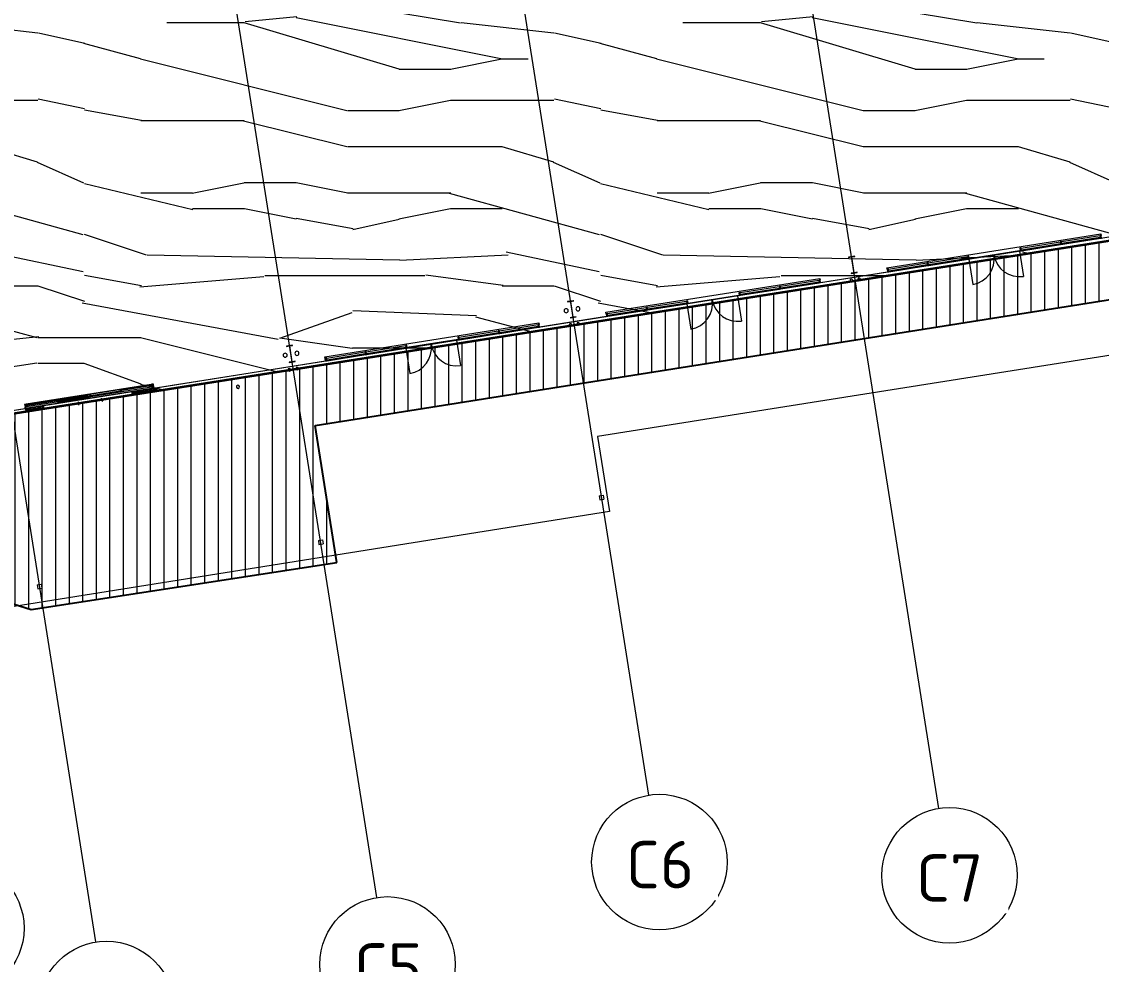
# Model space of a CAD drawing. Header units: millimetres. Extents: x 674 to 609626, y -20132 to 4061356.
# Drawn here: x 536418 to 576266, y 3983511 to 4018300 of the extents above; entities that cross this region are included whole.
import ezdxf

# ---------------------------------------------------------------- set-up
doc = ezdxf.new("R2010")
doc.units = ezdxf.units.MM
doc.linetypes.add('Hidden', pattern=[6, 4, -2])
doc.linetypes.add('Hidden_2_', pattern=[4, 3, -1])
for name, color, linetype, lineweight in [('A-000-M_MASS', 13, 'Continuous', 25), ('A-000-MH_MASS', 13, 'Hidden_2_', 25), ('A-010-M_LINE', 90, 'Continuous', 18), ('A-214-M_CURT_WALL', 52, 'Continuous', 13), ('A-215-M_CURT_PANEL', 51, 'Continuous', 13), ('A-230-M_FLOOR', 192, 'Continuous', 13), ('A-314-M_WINDO_GLASS', 151, 'Continuous', 13), ('A-314-M_WINDOW_FRM', 151, 'Continuous', 13), ('A-314-M_WINDOW_OPEN', 151, 'Continuous', 13), ('A-325-M_DOOR', 31, 'Continuous', 13), ('A-325-M_DOOR_PANEL', 31, 'Continuous', 13), ('F-670-M_FSP', 13, 'Continuous', 13), ('M-520-M_DRAINAGE_FW', 2, 'Continuous', 13), ('S-280-M_COLUMN', 52, 'Continuous', 13), ('S-280-M_STRUCT_FRAME', 12, 'Continuous', 13), ('Z-030-M_GRID', 191, 'Continuous', 13), ('Z-033_T_GRIDREF', 31, 'Continuous', 13), ('Z-060-M_DETAIL', 92, 'Continuous', 25)]:
    doc.layers.add(name, color=color, linetype=linetype, lineweight=lineweight)
doc.styles.add('ISOCPEUR_2', font='isocpeur.ttf', dxfattribs={"height": 1750})

# ---------------------------------------------------------------- blocks, each defined once
blk = doc.blocks.new('Hydrant_double8 - Hydrant_double-1019432-S0_021 - ROOF LOADING PLAN')
at = {"layer": 'F-670-M_FSP', "lineweight": 5}
for start, end in [(19.0004, 199.0004), (199.0004, 19.0004)]:
    blk.add_arc((-2397820, 3973209), 60, start, end, dxfattribs=at)
blk = doc.blocks.new('Structural Framing 20 - Structural Framing 1-1264715-S0_021 - ROOF LOADING PLAN')
at = {"layer": 'S-280-M_STRUCT_FRAME', "lineweight": 5}
for p, q in [((-2278260, 4006360), (-2278487, 4006324)), ((-2278487, 4006324), (-2278485, 4006314)), ((-2278485, 4006314), (-2278377, 4006331)), ((-2278377, 4006331), (-2278285, 4005748)), ((-2278367, 4006332), (-2278258, 4006350)), ((-2278275, 4005750), (-2278367, 4006332)), ((-2278258, 4006350), (-2278260, 4006360)), ((-2278285, 4005748), (-2278393, 4005731)), ((-2278393, 4005731), (-2278392, 4005721)), ((-2278392, 4005721), (-2278164, 4005757)), ((-2278166, 4005767), (-2278275, 4005750)), ((-2278164, 4005757), (-2278166, 4005767))]:
    blk.add_line(p, q, dxfattribs=at)
blk = doc.blocks.new('Structural Framing 22 - Structural Framing 1-1264748-S0_021 - ROOF LOADING PLAN')
at = {"layer": 'S-280-M_STRUCT_FRAME', "lineweight": 5}
for p, q in [((-2267889, 4008002), (-2268116, 4007966)), ((-2268115, 4007956), (-2268006, 4007974)), ((-2268006, 4007974), (-2267914, 4007391)), ((-2267996, 4007975), (-2267888, 4007992)), ((-2267904, 4007392), (-2267996, 4007975)), ((-2267888, 4007992), (-2267889, 4008002)), ((-2268116, 4007966), (-2268115, 4007956)), ((-2267914, 4007391), (-2268022, 4007374)), ((-2268022, 4007374), (-2268021, 4007364)), ((-2268021, 4007364), (-2267794, 4007400)), ((-2267795, 4007410), (-2267904, 4007392)), ((-2267794, 4007400), (-2267795, 4007410))]:
    blk.add_line(p, q, dxfattribs=at)
blk = doc.blocks.new('Structural Framing 23 - Structural Framing 1-1264781-S0_021 - ROOF LOADING PLAN')
at = {"layer": 'S-280-M_STRUCT_FRAME', "lineweight": 5}
for p, q in [((-2257518, 4009645), (-2257746, 4009609)), ((-2257746, 4009609), (-2257744, 4009599)), ((-2257744, 4009599), (-2257635, 4009616)), ((-2257635, 4009616), (-2257543, 4009033)), ((-2257626, 4009618), (-2257517, 4009635)), ((-2257533, 4009035), (-2257626, 4009618)), ((-2257517, 4009635), (-2257518, 4009645)), ((-2257543, 4009033), (-2257652, 4009016)), ((-2257652, 4009016), (-2257650, 4009006)), ((-2257650, 4009006), (-2257423, 4009042)), ((-2257425, 4009052), (-2257533, 4009035)), ((-2257423, 4009042), (-2257425, 4009052))]:
    blk.add_line(p, q, dxfattribs=at)
blk = doc.blocks.new('Downpipe - L Spreader - Default-V86-S0_021 - ROOF LOADING PLAN')
at = {"layer": 'M-520-M_DRAINAGE_FW', "lineweight": 5}
for start, end in [(0, 180), (180, 0)]:
    blk.add_arc((-40, 150), 75, start, end, dxfattribs=at)
blk = doc.blocks.new('Rectangular Mullion - 50x100mm-V97-S0_021 - ROOF LOADING PLAN')
at = {"layer": 'A-214-M_CURT_WALL', "lineweight": 5}
for p, q in [((-25, 50), (10, 50)), ((-25, -50), (-25, 50)), ((10, -50), (-25, -50))]:
    blk.add_line(p, q, dxfattribs=at)
blk = doc.blocks.new('Downpipe - L Spreader - Default-3252556-S0_021 - ROOF LOADING PLAN')
at = {"layer": 'M-520-M_DRAINAGE_FW', "lineweight": 5}
for start, end in [(0, 180), (180, 0)]:
    blk.add_arc((-40, 150), 75, start, end, dxfattribs=at)
blk = doc.blocks.new('Rectangular Mullion - 50x100mm-2183126-S0_021 - ROOF LOADING PLAN')
at = {"layer": 'A-214-M_CURT_WALL', "lineweight": 5}
for p, q in [((-2283483, 4004912), (-2288090, 4004182)), ((-2283467, 4004813), (-2288075, 4004083))]:
    blk.add_line(p, q, dxfattribs=at)
blk = doc.blocks.new('Rectangular Mullion - 50x100mm-V99-S0_021 - ROOF LOADING PLAN')
at = {"layer": 'A-214-M_CURT_WALL', "lineweight": 5}
for p, q in [((-50, 50), (-40, 50)), ((-50, -50), (-50, 50)), ((-40, -50), (-50, -50))]:
    blk.add_line(p, q, dxfattribs=at)
blk = doc.blocks.new('Rectangular Mullion - 50x100mm-V100-S0_021 - ROOF LOADING PLAN')
at = {"layer": 'A-214-M_CURT_WALL', "lineweight": 5}
for p, q in [((0, 50), (-10, 50)), ((0, -50), (0, 50)), ((-10, -50), (0, -50))]:
    blk.add_line(p, q, dxfattribs=at)
blk = doc.blocks.new('SHS-Square Hollow Section-Column - 150x150xSHS-2547686-S0_021 - ROOF LOADING PLAN')
at = {"layer": 'S-280-M_COLUMN', "lineweight": 5}
for p, q in [((-75, 75), (-75, -75)), ((-75, 75), (75, 75)), ((75, 75), (75, -75)), ((-75, -75), (75, -75))]:
    blk.add_line(p, q, dxfattribs=at)
blk = doc.blocks.new('SHS-Square Hollow Section-Column - 150x150xSHS-2547693-S0_021 - ROOF LOADING PLAN')
at = {"layer": 'S-280-M_COLUMN', "lineweight": 5}
for p, q in [((-75, 75), (-75, -75)), ((-75, 75), (75, 75)), ((75, 75), (75, -75)), ((-75, -75), (75, -75))]:
    blk.add_line(p, q, dxfattribs=at)
blk = doc.blocks.new('System Panel - Glazed-3113319-S0_021 - ROOF LOADING PLAN')
at = {"layer": 'A-215-M_CURT_PANEL', "lineweight": 5}
for p, q in [((716, 50), (-716, 50)), ((-716, 50), (-716, 25)), ((-716, 25), (716, 25)), ((716, 25), (716, 50))]:
    blk.add_line(p, q, dxfattribs=at)
blk = doc.blocks.new('Rectangular Mullion - 50x100mm-3113315-S0_021 - ROOF LOADING PLAN')
at = {"layer": 'A-214-M_CURT_WALL', "lineweight": 5}
for p, q in [((-2346001, 3969618), (-2344569, 3969618)), ((-2346001, 3969518), (-2344569, 3969518))]:
    blk.add_line(p, q, dxfattribs=at)
blk = doc.blocks.new('Rectangular Mullion - 50x100mm-1447016-S0_021 - ROOF LOADING PLAN')
at = {"layer": 'A-214-M_CURT_WALL', "lineweight": 5}
for p, q in [((-50, 50), (0, 50)), ((-50, -50), (-50, 50)), ((0, 50), (0, -50)), ((0, -50), (-50, -50))]:
    blk.add_line(p, q, dxfattribs=at)
blk = doc.blocks.new('Rectangular Mullion - 50x100mm-1425435-S0_021 - ROOF LOADING PLAN')
at = {"layer": 'A-214-M_CURT_WALL', "lineweight": 5}
for p, q in [((0, 50), (-50, 50)), ((-50, 50), (-50, -50)), ((0, -50), (0, 50)), ((-50, -50), (0, -50))]:
    blk.add_line(p, q, dxfattribs=at)
blk = doc.blocks.new('System Panel - Glazed-3113320-S0_021 - ROOF LOADING PLAN')
at = {"layer": 'A-215-M_CURT_PANEL', "lineweight": 5}
for p, q in [((730, 49.5), (-730, 49.5)), ((-730, 49.5), (-730, 24.5)), ((-730, 24.5), (730, 24.5)), ((730, 24.5), (730, 49.5))]:
    blk.add_line(p, q, dxfattribs=at)
blk = doc.blocks.new('System Panel - Glazed-3113297-S0_021 - ROOF LOADING PLAN')
at = {"layer": 'A-215-M_CURT_PANEL', "lineweight": 5}
for p, q in [((734, 50), (-734, 50)), ((-734, 50), (-734, 25)), ((-734, 25), (734, 25)), ((734, 25), (734, 50))]:
    blk.add_line(p, q, dxfattribs=at)
blk = doc.blocks.new('System Panel - Glazed-3113298-S0_021 - ROOF LOADING PLAN')
at = {"layer": 'A-215-M_CURT_PANEL', "lineweight": 5}
for p, q in [((720, 49), (-720, 49)), ((-720, 49), (-720, 24)), ((-720, 24), (720, 24)), ((720, 24), (720, 49))]:
    blk.add_line(p, q, dxfattribs=at)
blk = doc.blocks.new('Rectangular Mullion - 50x100mm-3113316-S0_021 - ROOF LOADING PLAN')
at = {"layer": 'A-214-M_CURT_WALL', "lineweight": 5}
for p, q in [((-2347511, 3969618), (-2346051, 3969618)), ((-2347511, 3969518), (-2346051, 3969518))]:
    blk.add_line(p, q, dxfattribs=at)
blk = doc.blocks.new('Rectangular Mullion - 50x100mm-3113293-S0_021 - ROOF LOADING PLAN')
at = {"layer": 'A-214-M_CURT_WALL', "lineweight": 5}
for p, q in [((-2350979, 3969618), (-2349511, 3969618)), ((-2350979, 3969518), (-2349511, 3969518))]:
    blk.add_line(p, q, dxfattribs=at)
blk = doc.blocks.new('Rectangular Mullion - 50x100mm-3113294-S0_021 - ROOF LOADING PLAN')
at = {"layer": 'A-214-M_CURT_WALL', "lineweight": 5}
for p, q in [((-2352469, 3969618), (-2351029, 3969618)), ((-2352469, 3969518), (-2351029, 3969518))]:
    blk.add_line(p, q, dxfattribs=at)
blk = doc.blocks.new('Rectangular Mullion - 50x100mm-1425432-S0_021 - ROOF LOADING PLAN')
at = {"layer": 'A-214-M_CURT_WALL', "lineweight": 5}
for p, q in [((-25, 50), (25, 50)), ((-25, -50), (-25, 50)), ((25, 50), (25, -50)), ((25, -50), (-25, -50))]:
    blk.add_line(p, q, dxfattribs=at)
blk = doc.blocks.new('X_Door-Panel-Hinge-Standard - Standard-3272678-S0_021 - ROOF LOADING PLAN')
at = {"layer": 'A-325-M_DOOR', "lineweight": 5}
blk.add_arc((-485, 20), 945, 360, 90, dxfattribs=at)
at = {"layer": 'A-325-M_DOOR_PANEL', "lineweight": 5}
blk.add_line((-485, 20), (-485, 965), dxfattribs=at)
blk = doc.blocks.new('System Panel - Glazed-3338011-S0_021 - ROOF LOADING PLAN')
at = {"layer": 'A-215-M_CURT_PANEL', "lineweight": 5}
for p, q in [((714, 50), (-714, 50)), ((-714, 50), (-714, 24)), ((-714, 24), (714, 24)), ((714, 24), (714, 50))]:
    blk.add_line(p, q, dxfattribs=at)
blk = doc.blocks.new('Rectangular Mullion - 50x100mm-3338009-S0_021 - ROOF LOADING PLAN')
at = {"layer": 'A-214-M_CURT_WALL', "lineweight": 5}
for p, q in [((-2277002, 4005885), (-2275592, 4006109)), ((-2276987, 4005787), (-2275576, 4006010))]:
    blk.add_line(p, q, dxfattribs=at)
blk = doc.blocks.new('aba - Plumbing Fixtures - Strip Drain - Stormtech - Custom Ass - FLW003 _Doors_-3363672-S0_021 - ROOF LOADING PLAN')
at = {"layer": 'A-000-M_MASS', "lineweight": 5}
blk.add_circle((0, -95), 30, dxfattribs=at)
at = {"layer": 'A-000-MH_MASS', "linetype": 'Hidden', "lineweight": 5}
for p, q in [((0, 10), (0, -696)), ((0, -3959), (0, -4938))]:
    blk.add_line(p, q, dxfattribs=at)
at = {"layer": 'M-520-M_DRAINAGE_FW', "lineweight": 5}
for p, q in [((-41, 0), (-38, 0)), ((-41, 0), (-41, -696)), ((-38, -696), (-38, 0)), ((38, 0), (38, -696)), ((41, 0), (41, -4800)), ((-41, -3959), (-41, -4928)), ((-38, -4928), (-38, -3959)), ((38, -3959), (38, -4800)), ((-38, -4928), (-41, -4928))]:
    blk.add_line(p, q, dxfattribs=at)
blk = doc.blocks.new('aba - Plumbing Fixtures - Strip Drain - Stormtech - Custom Ass - FLW003 _Doors_-2950314-S0_021 - ROOF LOADING PLAN')
at = {"layer": 'A-000-M_MASS', "lineweight": 5}
for start, end in [(360, 31.1869), (328.8131, 360)]:
    blk.add_arc((0, -95), 30, start, end, dxfattribs=at)
at = {"layer": 'M-520-M_DRAINAGE_FW', "lineweight": 5}
for p, q in [((38, -22), (38, -1922)), ((41, -22), (41, -1922))]:
    blk.add_line(p, q, dxfattribs=at)
blk = doc.blocks.new('aba - Plumbing Fixtures - Strip Drain - Stormtech - Custom Ass - FLW003 _Doors_-V126-S0_021 - ROOF LOADING PLAN')
at = {"layer": 'M-520-M_DRAINAGE_FW', "lineweight": 5}
for p, q in [((38, -50), (38, -1926)), ((41, -50), (41, -1926)), ((41, -1926), (38, -1926))]:
    blk.add_line(p, q, dxfattribs=at)
blk = doc.blocks.new('aba - Plumbing Fixtures - Strip Drain - Stormtech - Custom Ass - FLW003 _Doors_-V127-S0_021 - ROOF LOADING PLAN')
at = {"layer": 'M-520-M_DRAINAGE_FW', "lineweight": 5}
for p, q in [((38, -46), (38, -1926)), ((41, -46), (41, -1926)), ((41, -1926), (38, -1926))]:
    blk.add_line(p, q, dxfattribs=at)
blk = doc.blocks.new('Downpipe - L Spreader - 100D-3377890-S0_021 - ROOF LOADING PLAN')
at = {"layer": 'M-520-M_DRAINAGE_FW', "lineweight": 5}
for start, end in [(0, 180), (180, 0)]:
    blk.add_arc((-40, 150), 50, start, end, dxfattribs=at)
blk = doc.blocks.new('Downpipe - L Spreader - 100D-3377907-S0_021 - ROOF LOADING PLAN')
at = {"layer": 'M-520-M_DRAINAGE_FW', "lineweight": 5}
for start, end in [(360, 180), (180, 360)]:
    blk.add_arc((-40, -150), 50, start, end, dxfattribs=at)
blk = doc.blocks.new('X_Door-Panel-Hinge-Standard - Standard-3272745-S0_021 - ROOF LOADING PLAN')
at = {"layer": 'A-325-M_DOOR', "lineweight": 5}
blk.add_arc((-485, -20), 945, 270, 0, dxfattribs=at)
at = {"layer": 'A-325-M_DOOR_PANEL', "lineweight": 5}
blk.add_line((-485, -20), (-485, -965), dxfattribs=at)
blk = doc.blocks.new('SD - OXXO - SD - OXXO 3800W-3337536-S0_021 - ROOF LOADING PLAN')
at = {"layer": 'A-314-M_WINDO_GLASS', "lineweight": 5}
for p, q in [((-2300, -55), (-1200, -55)), ((-1150, -105), (-50, -105)), ((1150, -105), (50, -105)), ((1200, -55), (2300, -55))]:
    blk.add_line(p, q, dxfattribs=at)
at = {"layer": 'A-314-M_WINDOW_FRM', "lineweight": 5}
for p, q in [((-2350, -30), (-2350, -80)), ((-2350, -30), (-2300, -30)), ((-2350, -80), (-2300, -80)), ((-2300, -30), (-1200, -30)), ((-2300, -80), (-2300, -30)), ((-1200, -80), (-2300, -80)), ((-1200, -30), (-1150, -30)), ((-1200, -30), (-1200, -80)), ((-1200, -130), (-1200, -80)), ((-1200, -80), (-1150, -80)), ((-1200, -80), (-1150, -80)), ((-1200, -130), (-1150, -130)), ((-1150, -30), (-1150, -80)), ((-50, -80), (-1150, -80)), ((-1150, -80), (-1150, -130)), ((-1150, -130), (-50, -130)), ((-50, -80), (0, -80)), ((-50, -130), (-50, -80)), ((-50, -130), (0, -130)), ((0, -130), (0, -80)), ((0, -130), (0, -80)), ((50, -80), (0, -80)), ((50, -130), (0, -130)), ((50, -80), (1150, -80)), ((50, -130), (50, -80)), ((1150, -130), (50, -130)), ((1150, -30), (1150, -80)), ((1150, -30), (1200, -30)), ((1150, -80), (1200, -80)), ((1200, -80), (1150, -80)), ((1150, -80), (1150, -130)), ((1200, -130), (1150, -130)), ((1200, -30), (2300, -30)), ((1200, -80), (1200, -30)), ((2300, -80), (1200, -80)), ((1200, -130), (1200, -80)), ((2300, -30), (2350, -30)), ((2300, -30), (2300, -80)), ((2300, -80), (2350, -80)), ((2350, -30), (2350, -80))]:
    blk.add_line(p, q, dxfattribs=at)
at = {"layer": 'A-314-M_WINDOW_OPEN', "lineweight": 5}
for p, q in [((-800, -305), (-400, -305)), ((-400, -305), (-457, -248)), ((-400, -305), (-457, -362)), ((400, -305), (457, -248)), ((400, -305), (457, -362)), ((800, -305), (400, -305))]:
    blk.add_line(p, q, dxfattribs=at)
at = {"layer": 'A-325-M_DOOR', "lineweight": 5}
for p, q in [((-2350, -30), (-2400, -30)), ((-2400, -30), (-2400, -130)), ((-2400, -130), (-2350, -130)), ((-2350, -130), (-2350, -30)), ((2400, -30), (2350, -30)), ((2350, -30), (2350, -130)), ((2350, -130), (2400, -130)), ((2400, -130), (2400, -30))]:
    blk.add_line(p, q, dxfattribs=at)
blk = doc.blocks.new('25021-APA-ZZ-ZZ-M3-AR-000001_V3_rvt-2-S0_021 - ROOF LOADING PLAN')
at = {"layer": 'A-230-M_FLOOR', "lineweight": 5}
for p, q in [((-2256331, 4009215), (-2248429, 4010467)), ((-2248429, 4010467), (-2248420, 4010412)), ((-2253289, 4009557), (-2251432, 4009851)), ((-2253287, 4009546), (-2251410, 4009843)), ((-2251432, 4009851), (-2251430, 4009840)), ((-2256322, 4009161), (-2256331, 4009215)), ((-2266701, 4007573), (-2258800, 4008824)), ((-2258800, 4008824), (-2258791, 4008770)), ((-2258776, 4008676), (-2256307, 4009067)), ((-2263658, 4007906), (-2261806, 4008200)), ((-2263658, 4007903), (-2261805, 4008196)), ((-2261806, 4008200), (-2261805, 4008196)), ((-2261805, 4008196), (-2261781, 4008200)), ((-2266693, 4007518), (-2266701, 4007573)), ((-2277072, 4005930), (-2269171, 4007182)), ((-2269171, 4007182), (-2269162, 4007127)), ((-2269147, 4007033), (-2266678, 4007425)), ((-2240535, 4007180), (-2267009, 4002987)), ((-2274032, 4006282), (-2272155, 4006579)), ((-2274028, 4006260), (-2272152, 4006558)), ((-2283386, 4004778), (-2277049, 4005782)), ((-2277049, 4005782), (-2277072, 4005930)), ((-2277049, 4005782), (-2277037, 4005784)), ((-2288150, 4004175), (-2283409, 4004926)), ((-2288127, 4004031), (-2283386, 4004782)), ((-2283393, 4004825), (-2283386, 4004778)), ((-2287014, 4004204), (-2284642, 4004579)), ((-2284642, 4004579), (-2284216, 4004647)), ((-2289094, 4003874), (-2288126, 4004027)), ((-2288126, 4004027), (-2288134, 4004074)), ((-2287439, 4004136), (-2287014, 4004204)), ((-2267009, 4002987), (-2266571, 4000224)), ((-2266571, 4000224), (-2295945, 3995540))]:
    blk.add_line(p, q, dxfattribs=at)
at = {"layer": 'A-214-M_CURT_WALL', "color": 253, "lineweight": 5}
for name, p, rotation in [('Rectangular Mullion - 50x100mm-3113315-S0_021 - ROOF LOADING PLAN', (688237, 456447), 9.000309597791178), ('Rectangular Mullion - 50x100mm-1425435-S0_021 - ROOF LOADING PLAN', (-2248413, 4010363), 9.000309597803906), ('Rectangular Mullion - 50x100mm-3113316-S0_021 - ROOF LOADING PLAN', (688237, 456447), 9.000309597836312), ('Rectangular Mullion - 50x100mm-3113293-S0_021 - ROOF LOADING PLAN', (688237, 456447), 9.000309597793253), ('Rectangular Mullion - 50x100mm-3113294-S0_021 - ROOF LOADING PLAN', (688237, 456447), 9.00030959780159), ('Rectangular Mullion - 50x100mm-1425435-S0_021 - ROOF LOADING PLAN', (-2258783, 4008720), 9.000309597803906), ('Rectangular Mullion - 50x100mm-3113316-S0_021 - ROOF LOADING PLAN', (677867, 454804), 9.000309597836312), ('Rectangular Mullion - 50x100mm-3113315-S0_021 - ROOF LOADING PLAN', (677867, 454804), 9.000309597792805), ('Rectangular Mullion - 50x100mm-3113293-S0_021 - ROOF LOADING PLAN', (677867, 454804), 9.000309597793253), ('Rectangular Mullion - 50x100mm-3113294-S0_021 - ROOF LOADING PLAN', (677867, 454804), 9.000309597819033), ('Rectangular Mullion - 50x100mm-3113316-S0_021 - ROOF LOADING PLAN', (667496, 453161), 9.000309597836312), ('Rectangular Mullion - 50x100mm-3113315-S0_021 - ROOF LOADING PLAN', (667496, 453161), 9.000309597792805), ('Rectangular Mullion - 50x100mm-1425435-S0_021 - ROOF LOADING PLAN', (-2269154, 4007078), 9.000309597803906), ('Rectangular Mullion - 50x100mm-3113293-S0_021 - ROOF LOADING PLAN', (667496, 453161), 9.000309597793253), ('Rectangular Mullion - 50x100mm-V100-S0_021 - ROOF LOADING PLAN', (-2288142, 4004123), 189.0003095978273)]:
    blk.add_blockref(name, p, dxfattribs=dict(at, rotation=rotation))
at = {"layer": 'A-214-M_CURT_WALL', "color": 253, "lineweight": 5, "extrusion": (0, 0, -1)}
for name, p, rotation in [('Rectangular Mullion - 50x100mm-1425432-S0_021 - ROOF LOADING PLAN', (2249901, 4010127), 350.9996904021961), ('Rectangular Mullion - 50x100mm-1425432-S0_021 - ROOF LOADING PLAN', (2253319, 4009586), 350.9996904021961), ('Rectangular Mullion - 50x100mm-1425432-S0_021 - ROOF LOADING PLAN', (2251393, 4009891), 350.9996904021961), ('Rectangular Mullion - 50x100mm-1447016-S0_021 - ROOF LOADING PLAN', (2256314, 4009112), 350.9996904021961), ('Rectangular Mullion - 50x100mm-1425432-S0_021 - ROOF LOADING PLAN', (2254818, 4009349), 350.9996904021961), ('Rectangular Mullion - 50x100mm-1425432-S0_021 - ROOF LOADING PLAN', (2260272, 4008485), 350.9996904021961), ('Rectangular Mullion - 50x100mm-1425432-S0_021 - ROOF LOADING PLAN', (2263689, 4007943), 350.9996904021961), ('Rectangular Mullion - 50x100mm-1425432-S0_021 - ROOF LOADING PLAN', (2261763, 4008249), 350.9996904021961), ('Rectangular Mullion - 50x100mm-1425432-S0_021 - ROOF LOADING PLAN', (2265189, 4007706), 350.9996904021961), ('Rectangular Mullion - 50x100mm-1447016-S0_021 - ROOF LOADING PLAN', (2266685, 4007469), 350.9996904021961), ('Rectangular Mullion - 50x100mm-1425432-S0_021 - ROOF LOADING PLAN', (2270643, 4006842), 350.9996904021961), ('Rectangular Mullion - 50x100mm-1425432-S0_021 - ROOF LOADING PLAN', (2272134, 4006606), 350.9996904021961), ('Rectangular Mullion - 50x100mm-1425432-S0_021 - ROOF LOADING PLAN', (2275559, 4006063), 350.9996904021961), ('Rectangular Mullion - 50x100mm-1425432-S0_021 - ROOF LOADING PLAN', (2274060, 4006301), 350.9996904021961), ('Rectangular Mullion - 50x100mm-1447016-S0_021 - ROOF LOADING PLAN', (2277044, 4005828), 350.9996904021961), ('Rectangular Mullion - 50x100mm-V97-S0_021 - ROOF LOADING PLAN', (2283450, 4004866), 170.9996904021727), ('Rectangular Mullion - 50x100mm-V99-S0_021 - ROOF LOADING PLAN', (2283401, 4004874), 170.9996904021727)]:
    blk.add_blockref(name, p, dxfattribs=dict(at, rotation=rotation))
at = {"layer": 'A-214-M_CURT_WALL', "color": 253, "lineweight": 5}
for name in ['Rectangular Mullion - 50x100mm-3338009-S0_021 - ROOF LOADING PLAN', 'Rectangular Mullion - 50x100mm-2183126-S0_021 - ROOF LOADING PLAN']:
    blk.add_blockref(name, (0, 0), dxfattribs=at)
at = {"layer": 'A-215-M_CURT_PANEL', "color": 253, "lineweight": 5, "rotation": 189.0003095978039}
for name, p in [('System Panel - Glazed-3113320-S0_021 - ROOF LOADING PLAN', (-2250647, 4010009)), ('System Panel - Glazed-3113319-S0_021 - ROOF LOADING PLAN', (-2249169, 4010243)), ('System Panel - Glazed-3113298-S0_021 - ROOF LOADING PLAN', (-2255554, 4009232)), ('System Panel - Glazed-3113297-S0_021 - ROOF LOADING PLAN', (-2254068, 4009467)), ('System Panel - Glazed-3113320-S0_021 - ROOF LOADING PLAN', (-2261018, 4008367)), ('System Panel - Glazed-3113319-S0_021 - ROOF LOADING PLAN', (-2259540, 4008601)), ('System Panel - Glazed-3113298-S0_021 - ROOF LOADING PLAN', (-2265924, 4007589)), ('System Panel - Glazed-3113297-S0_021 - ROOF LOADING PLAN', (-2264439, 4007825)), ('System Panel - Glazed-3113320-S0_021 - ROOF LOADING PLAN', (-2271388, 4006724)), ('System Panel - Glazed-3113319-S0_021 - ROOF LOADING PLAN', (-2269911, 4006958)), ('System Panel - Glazed-3338011-S0_021 - ROOF LOADING PLAN', (-2276289, 4005948)), ('System Panel - Glazed-3113297-S0_021 - ROOF LOADING PLAN', (-2274810, 4006182))]:
    blk.add_blockref(name, p, dxfattribs=at)
at = {"layer": 'A-325-M_DOOR', "color": 253, "lineweight": 5}
for name, p, rotation in [('X_Door-Panel-Hinge-Standard - Standard-3272745-S0_021 - ROOF LOADING PLAN', (-2252833, 4009633), 9.000309597803906), ('X_Door-Panel-Hinge-Standard - Standard-3272678-S0_021 - ROOF LOADING PLAN', (-2251922, 4009777), 189.0003095978039), ('X_Door-Panel-Hinge-Standard - Standard-3272745-S0_021 - ROOF LOADING PLAN', (-2263237, 4007985), 9.000309597803906), ('X_Door-Panel-Hinge-Standard - Standard-3272678-S0_021 - ROOF LOADING PLAN', (-2262326, 4008129), 189.0003095978039), ('X_Door-Panel-Hinge-Standard - Standard-3272745-S0_021 - ROOF LOADING PLAN', (-2273608, 4006342), 9.000309597803906), ('X_Door-Panel-Hinge-Standard - Standard-3272678-S0_021 - ROOF LOADING PLAN', (-2272697, 4006486), 189.0003095978039), ('SD - OXXO - SD - OXXO 3800W-3337536-S0_021 - ROOF LOADING PLAN', (-2285774, 4004579), 9.000309597827327)]:
    blk.add_blockref(name, p, dxfattribs=dict(at, rotation=rotation))
at = {"layer": 'F-670-M_FSP', "color": 253, "lineweight": 5, "rotation": 349.9999212679971}
blk.add_blockref('Hydrant_double8 - Hydrant_double-1019432-S0_021 - ROOF LOADING PLAN', (-608831, -324403), dxfattribs=at)
at = {"layer": 'M-520-M_DRAINAGE_FW', "color": 253, "lineweight": 5}
for name, p, rotation in [('aba - Plumbing Fixtures - Strip Drain - Stormtech - Custom Ass - FLW003 _Doors_-V127-S0_021 - ROOF LOADING PLAN', (-2253328, 4009509), 99.0003277068024), ('Downpipe - L Spreader - 100D-3377907-S0_021 - ROOF LOADING PLAN', (-2257624, 4008901), 9.000328388139614), ('Downpipe - L Spreader - 100D-3377890-S0_021 - ROOF LOADING PLAN', (-2257416, 4008934), 189.0003283881517), ('aba - Plumbing Fixtures - Strip Drain - Stormtech - Custom Ass - FLW003 _Doors_-V126-S0_021 - ROOF LOADING PLAN', (-2263701, 4007858), 99.0003277068024), ('Downpipe - L Spreader - Default-V86-S0_021 - ROOF LOADING PLAN', (-2268205, 4007782), 180), ('Downpipe - L Spreader - Default-3252556-S0_021 - ROOF LOADING PLAN', (-2267770, 4007851), 180), ('Downpipe - L Spreader - 100D-3377890-S0_021 - ROOF LOADING PLAN', (-2267786, 4007291), 189.0003283881517), ('Downpipe - L Spreader - 100D-3377907-S0_021 - ROOF LOADING PLAN', (-2267994, 4007258), 9.000328388139614), ('aba - Plumbing Fixtures - Strip Drain - Stormtech - Custom Ass - FLW003 _Doors_-2950314-S0_021 - ROOF LOADING PLAN', (-2274047, 4006238), 99.0003277068024), ('Downpipe - L Spreader - Default-V86-S0_021 - ROOF LOADING PLAN', (-2278576, 4006139), 180), ('Downpipe - L Spreader - Default-3252556-S0_021 - ROOF LOADING PLAN', (-2278141, 4006208), 180), ('Downpipe - L Spreader - 100D-3377907-S0_021 - ROOF LOADING PLAN', (-2278364, 4005606), 9.000328388139614), ('Downpipe - L Spreader - 100D-3377890-S0_021 - ROOF LOADING PLAN', (-2278155, 4005639), 189.0003283881517), ('aba - Plumbing Fixtures - Strip Drain - Stormtech - Custom Ass - FLW003 _Doors_-3363672-S0_021 - ROOF LOADING PLAN', (-2288121, 4003990), 99.0003277068024)]:
    blk.add_blockref(name, p, dxfattribs=dict(at, rotation=rotation))
at = {"layer": 'S-280-M_COLUMN', "color": 253, "lineweight": 5}
for name, p, rotation in [('SHS-Square Hollow Section-Column - 150x150xSHS-2547693-S0_021 - ROOF LOADING PLAN', (-2266866, 4000736), 9.000295223476288), ('SHS-Square Hollow Section-Column - 150x150xSHS-2547693-S0_021 - ROOF LOADING PLAN', (-2277224, 3999095), 9.060257672736045), ('SHS-Square Hollow Section-Column - 150x150xSHS-2547686-S0_021 - ROOF LOADING PLAN', (-2287597, 3997459), 9.000328388144617)]:
    blk.add_blockref(name, p, dxfattribs=dict(at, rotation=rotation))
at = {"layer": 'S-280-M_STRUCT_FRAME', "color": 253, "lineweight": 5}
for name in ['Structural Framing 23 - Structural Framing 1-1264781-S0_021 - ROOF LOADING PLAN', 'Structural Framing 22 - Structural Framing 1-1264748-S0_021 - ROOF LOADING PLAN', 'Structural Framing 20 - Structural Framing 1-1264715-S0_021 - ROOF LOADING PLAN']:
    blk.add_blockref(name, (0, 0), dxfattribs=at)
blk = doc.blocks.new('Grid - NRP_Grid-Head-320187-S0_021 - ROOF LOADING PLAN')
at = {"layer": 'Z-033_T_GRIDREF'}
blk.add_circle((0, 0), 5, dxfattribs=at)

msp = doc.modelspace()

# ---------------------------------------------------------------- hatches: boundary and pattern name
at = {"layer": 'Z-060-M_DETAIL', "lineweight": 18}
h = msp.add_hatch(dxfattribs=at)
h.set_pattern_fill('FP_47', color=212, style=0, pattern_type=2)
h.set_pattern_definition([(0, (2838205, 14859), (0, 19050), [3810, -15240]), (8.973, (2838395.3, 4572), (114299.86763, 19050.75234), [3664.344, -362769.7]), (5.71, (2838204.8, 5715), (171450.1697, 19048.22754), [3829.01, -187621.09]), (344.578, (2838204.8, 11430), (209550.09048, -57149.39309), [5730.85, -567354.28]), (353.66, (2838585.8, 17716.5), (19050.0059, 0.0726), [3450.11, -169054.96]), (345.069, (2839157.3, 6858), (76200.1328, -19049.43674), [2957.36, -292778.155]), (348.69, (2832489.8, 17907), (19050.0055, -0.026), [7770.914, -89365.4]), (5.71, (2838395.3, 2857.5), (171450.1697, 19048.22754), [1914.506, -189535.594]), (0, (2838205, 10858), (0, 19050), [1905, -17145]), (0, (2834395, 13144), (0, 19050), [5715, -13335]), (11.31, (2838204.8, 16002), (76199.9625, 19050.0844), [1942.72, -95193.59]), (2.726, (2836299.8, 8953.5), (381000.10497, 19047.92896), [4005.034, -396498.28]), (352.405, (2837252.3, 8382), (152399.864, -19050.9437), [2882.78, -285395.994]), (0, (2836300, 1143), (0, 19050), [3810, -15240]), (358.831, (2834394.8, 190.5), (19050.003886, 0.04767), [9336.44, -924307.905]), (0, (2834395, 14478), (0, 19050), [1905, -17145]), (0, (2836300, 16002), (0, 19050), [1905, -17145]), (0, (2827727, 17716), (0, 19050), [2857.5, -16192.5]), (350.538, (2832870.8, 18669), (19050.0018, 0.1071), [5793.83, -110082.79]), (0, (2826775, 18669), (0, 19050), [3810, -15240]), (0, (2824680, 1524), (0, 19050), [2095.5, -16954.5]), (0, (2834395, 2476), (0, 19050), [1905, -17145]), (0, (2824680, 3048), (0, 19050), [4000.5, -15049.5]), (5.44, (2834394.8, 4191), (190500.09392, 19048.9029), [4018.6, -397841.57]), (0, (2834585, 5715), (0, 19050), [3619.5, -15430.5]), (0, (2824680, 6096), (0, 19050), [2095.5, -16954.5]), (358.831, (2826965.3, 9144), (19050.003886, 0.04767), [9336.44, -924307.905]), (0, (2828680, 10858), (0, 19050), [1905, -17145]), (0, (2826775, 11430), (0, 19050), [1905, -17145]), (0, (2834395, 11430), (0, 19050), [3810, -15240]), (0, (2830585, 11811), (0, 19050), [1905, -17145]), (0, (2826775, 14097), (0, 19050), [3810, -15240]), (19.654, (2831918.3, 6096), (209549.7387, 76200.6277), [2831.99, -280366.584]), (11.31, (2828679.8, 11430), (76199.9625, 19050.0844), [1942.72, -95193.59]), (11.31, (2836299.8, 10477.5), (76199.9625, 19050.0844), [1942.72, -95193.59]), (5.71, (2830584.8, 17716.5), (171450.1697, 19048.22754), [1914.506, -189535.594]), (349.695, (2824679.3, 19050), (114299.93284, -19050.29807), [2129.85, -210855.59]), (348.69, (2826774.8, 1524), (19050.0055, -0.026), [1942.72, -95193.59]), (90, (2828680, 1143), (-19050, 1e-12), [25.146, -19024.854]), (346.608, (2824679.3, 11811), (323850.53616, -76197.15888), [4112.324, -407120.484]), (11.31, (2836299.8, 14478), (76199.9625, 19050.0844), [1942.72, -95193.59]), (10.305, (2836299.8, 2476.5), (95249.9298, 19050.25704), [2129.85, -210855.59]), (348.69, (2830584.8, 10858.5), (19050.0055, -0.026), [1942.72, -95193.59]), (348.69, (2832489.8, 11811), (19050.0055, -0.026), [1942.72, -95193.59]), (341.565, (2824679, 9906), (19049.996, -0.011), [2409.654, -57831.72]), (345.964, (2826775, 16383), (19049.9924, 0.0904), [7854.525, -70690.626]), (343.301, (2830584.8, 17716.5), (133350.13224, -38099.4153), [5966.63, -192921.16]), (0, (2830585, 18669), (0, 19050), [2286, -16764]), (345.964, (2828680, 3048), (19049.9924, 0.0904), [7854.525, -70690.626]), (345.964, (2826775, 4381.5), (19049.9924, 0.0904), [7854.525, -70690.626]), (345.964, (2826775, 6096), (19049.9924, 0.0904), [7854.525, -70690.626]), (349.695, (2824679.3, 14478), (114299.93284, -19050.29807), [2129.85, -210855.59]), (345.964, (2830585, 14097), (19049.9924, 0.0904), [3927.25, -74617.9]), (349.695, (2824679.3, 8382), (114299.93284, -19050.29807), [2129.85, -210855.59]), (357.614, (2834585.3, 7048.5), (19049.99934, -0.00945), [4575.96, -453020.716]), (349.695, (2832489.8, 10477.5), (114299.93284, -19050.29807), [2129.85, -210855.59]), (12.529, (2834585.3, 10096.5), (76199.9427, 19050.2525), [1756.315, -173876]), (349.563, (2824679.3, 7429.5), (209550.25959, -38098.257795), [7360.806, -728718.79]), (351.87, (2831918.3, 6096), (19049.9893, 0.0287), [2694.07, -132009.756]), (4.764, (2826774.8, 8001), (209549.86567, 19051.29977), [4587.85, -224804.516]), (0, (2831347, 8382), (0, 19050), [5905.5, -13144.5]), (344.745, (2824679.3, 16954.5), (76200.0281, -19049.8354), [2172.04, -215031.37]), (350.538, (2828679.8, 1143), (19050.0018, 0.1071), [5793.83, -110082.79]), (340.017, (2824679.3, 5143.5), (57150.0309, -19049.88714), [2229.745, -220744.77]), (0, (2840110, 16383), (0, 19050), [952.5, -18097.5]), (0, (2840110, 8001), (0, 19050), [1905, -17145]), (11.31, (2840109.8, 1143), (76199.9625, 19050.0844), [1942.72, -95193.59]), (0, (2840300, 3048), (0, 19050), [3429, -15621]), (343.301, (2840109.8, 13144.5), (133350.13224, -38099.4153), [1988.88, -196898.914]), (348.021, (2840300.3, 9144), (361950.39209, -76219.01641), [3505.33, -639139.77]), (90, (2840110, 1143), (-19050, 1e-12), [25.146, -19024.854]), (0, (2842015, 1524), (0, 19050), [1714.5, -17335.5]), (0, (2842015, 5144), (0, 19050), [1714.5, -17335.5]), (0, (2842015, 6096), (0, 19050), [1714.5, -17335.5]), (336.038, (2842014.8, 12573), (133350.4, -57148.8147), [1876.215, -185744.396]), (348.516, (2842014.8, 14859), (95249.899667, -19053.459981), [1749.514, -1242355.75]), (341.565, (2842015, 8001), (19049.996, -0.011), [1807.235, -58434.12]), (347.471, (2842014.8, 17335.5), (95249.9393, -19050.3251), [1756.315, -173876])])
h.paths.add_polyline_path([(504785, 3998893), (594725, 4013074), (592549, 4033144), (588465, 4052910), (498486, 4038659), (504213, 4002506)])
h = msp.add_hatch(dxfattribs=at)
h.set_pattern_fill('FP_48', color=30, style=0, pattern_type=2)
h.set_pattern_definition([(90, (2824679.3, 0), (-500, 3e-14), [])])
h.paths.add_polyline_path([(536775, 3996608), (548052, 3998336), (547250, 4003400), (591173, 4010357), (590839, 4012462), (504956, 3998931), (505291, 3996817), (525588, 4000051), (533677, 3997561)])

# ---------------------------------------------------------------- linework, layer by layer
at = {"layer": 'A-010-M_LINE', "lineweight": 25}
for p, q in [((504785, 3998893), (594725, 4013074)), ((590839, 4012462), (504956, 3998931)), ((547250, 4003400), (591173, 4010357)), ((548052, 3998336), (547250, 4003400)), ((525588, 4000051), (536775, 3996608)), ((536775, 3996608), (548052, 3998336))]:
    msp.add_line(p, q, dxfattribs=at)
at = {"layer": 'Z-030-M_GRID'}
for p, q in [((570272, 3989266), (559996, 4054145)), ((559564, 3989757), (549625, 4052503)), ((549531, 3985981), (539255, 4050860)), ((539160, 3984338), (528884, 4049217)), ((504945, 3999021), (604297, 4014757))]:
    msp.add_line(p, q, dxfattribs=at)

# ---------------------------------------------------------------- block references
at = {"lineweight": 5}
msp.add_blockref('25021-APA-ZZ-ZZ-M3-AR-000001_V3_rvt-2-S0_021 - ROOF LOADING PLAN', (2824679, 0), dxfattribs=at)
at = {"layer": 'Z-033_T_GRIDREF', "xscale": 499.9999999999995, "yscale": 499.9999999999995, "zscale": 499.9999999999995}
for p, rotation in [((559955, 3987288), 9.00032838814604), ((570663, 3986797), 9.000328388145347), ((534008, 3984845), 95.99999999999999), ((549922, 3983511), 9.000328388145594), ((539551, 3981869), 9.000328388145551)]:
    msp.add_blockref('Grid - NRP_Grid-Head-320187-S0_021 - ROOF LOADING PLAN', p, dxfattribs=dict(at, rotation=rotation))

# ---------------------------------------------------------------- next in the draw order: texts
at = {"layer": 'Z-033_T_GRIDREF', "char_height": 1750, "width": 2966.24, "attachment_point": 1, "style": 'ISOCPEUR_2', "bg_fill": 3, "box_fill_scale": 1.25, "bg_fill_color": 256, "bg_fill_true_color": 13158600, "bg_fill_transparency": 0}
for s, insert in [('C6', (558713, 3988068)), ('C7', (569422, 3987577)), ('C5', (548680, 3984291))]:
    msp.add_mtext(s, dxfattribs=dict(at, insert=insert))

doc.saveas('drawing.dxf')
